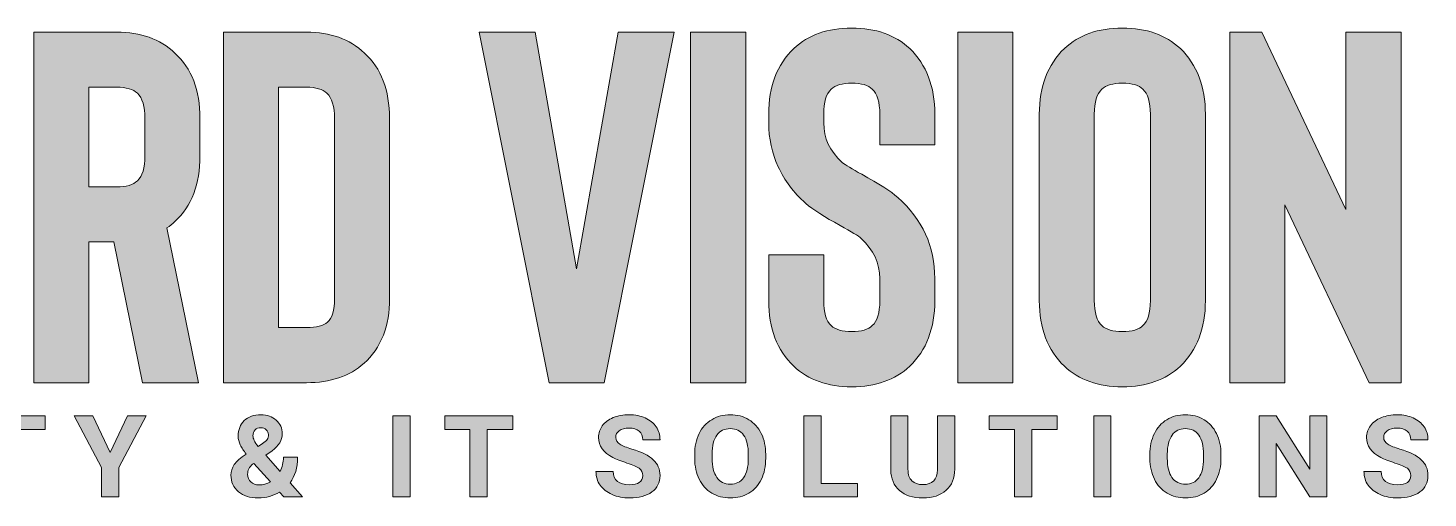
# Model space of a CAD drawing. Header units: inches. Extents: x 15 to 276, y -131 to -83.
# Drawn here: x 145.6 to 276, y -130.8 to -87.1 of the extents above; entities that cross this region are included whole.
import ezdxf

# ---------------------------------------------------------------- set-up
doc = ezdxf.new("R2010")
doc.units = ezdxf.units.IN
doc.header["$MEASUREMENT"] = 0
doc.layers.add('Layer 1', color=7, linetype='Continuous')

# ---------------------------------------------------------------- blocks, each defined once
blk = doc.blocks.new('block 2')
at = {"layer": 'Layer 1', "true_color": 0x1c1c1b}
h = blk.add_hatch(color=250, dxfattribs=at)
h.dxf.hatch_style = 2
edge = h.paths.add_edge_path()
edge.add_spline(control_points=[(222.31, -120.44), (220.07, -120.44), (218.27, -119.8), (216.91, -118.53), (215.35, -117.04), (214.58, -115), (214.58, -112.43), (214.58, -112.43), (214.58, -108.19), (214.58, -108.19), (214.58, -108.19), (219.7, -108.19), (219.7, -108.19), (219.7, -108.19), (219.7, -112.43), (219.7, -112.43), (219.7, -113.55), (219.93, -114.32), (220.4, -114.76), (220.8, -115.13), (221.44, -115.31), (222.31, -115.31), (223.21, -115.31), (223.84, -115.13), (224.22, -114.76), (224.68, -114.35), (224.92, -113.58), (224.92, -112.43), (224.92, -112.43), (224.92, -110.38), (224.92, -110.38), (224.92, -108.95), (224.34, -107.71), (223.19, -106.65), (222.94, -106.44), (222.29, -106.03), (221.24, -105.44), (219.78, -104.67), (218.71, -103.98), (218.02, -103.39), (216.91, -102.4), (216.05, -101.27), (215.46, -99.99), (214.87, -98.72), (214.58, -97.36), (214.58, -95.9), (214.58, -95.9), (214.58, -95.1), (214.58, -95.1), (214.58, -92.53), (215.35, -90.5), (216.91, -89), (218.27, -87.73), (220.07, -87.1), (222.31, -87.1), (224.54, -87.1), (226.34, -87.73), (227.71, -89), (229.26, -90.5), (230.04, -92.53), (230.04, -95.1), (230.04, -95.1), (230.04, -97.95), (230.04, -97.95), (230.04, -97.95), (224.92, -97.95), (224.92, -97.95), (224.92, -97.95), (224.92, -95.1), (224.92, -95.1), (224.92, -93.96), (224.68, -93.18), (224.22, -92.78), (223.84, -92.4), (223.21, -92.22), (222.31, -92.22), (221.44, -92.22), (220.8, -92.4), (220.4, -92.78), (219.93, -93.21), (219.7, -93.99), (219.7, -95.1), (219.7, -95.1), (219.7, -95.9), (219.7, -95.9), (219.7, -97.32), (220.27, -98.55), (221.42, -99.58), (221.73, -99.82), (222.34, -100.2), (223.24, -100.69), (224.85, -101.56), (225.97, -102.28), (226.59, -102.84), (228.89, -104.88), (230.04, -107.4), (230.04, -110.38), (230.04, -110.38), (230.04, -112.43), (230.04, -112.43), (230.04, -115), (229.26, -117.04), (227.71, -118.53), (226.34, -119.8), (224.54, -120.44), (222.31, -120.44)], knot_values=[0, 0, 0, 0, 1, 1, 1, 2, 2, 2, 3, 3, 3, 4, 4, 4, 5, 5, 5, 6, 6, 6, 7, 7, 7, 8, 8, 8, 9, 9, 9, 10, 10, 10, 11, 11, 11, 12, 12, 12, 13, 13, 13, 14, 14, 14, 15, 15, 15, 16, 16, 16, 17, 17, 17, 18, 18, 18, 19, 19, 19, 20, 20, 20, 21, 21, 21, 22, 22, 22, 23, 23, 23, 24, 24, 24, 25, 25, 25, 26, 26, 26, 27, 27, 27, 28, 28, 28, 29, 29, 29, 30, 30, 30, 31, 31, 31, 32, 32, 32, 33, 33, 33, 34, 34, 34, 35, 35, 35, 35], degree=3, periodic=1)
h = blk.add_hatch(color=250, dxfattribs=at)
h.dxf.hatch_style = 2
edge = h.paths.add_edge_path()
edge.add_spline(control_points=[(247.5, -120.44), (245.26, -120.44), (243.46, -119.8), (242.1, -118.53), (240.55, -117.04), (239.77, -115), (239.77, -112.43), (239.77, -112.43), (239.77, -95.1), (239.77, -95.1), (239.77, -92.53), (240.55, -90.5), (242.1, -89), (243.46, -87.73), (245.26, -87.1), (247.5, -87.1), (249.73, -87.1), (251.53, -87.73), (252.9, -89), (254.45, -90.5), (255.23, -92.53), (255.23, -95.1), (255.23, -95.1), (255.23, -112.43), (255.23, -112.43), (255.23, -115), (254.45, -117.04), (252.9, -118.53), (251.53, -119.8), (249.73, -120.44), (247.5, -120.44)], knot_values=[0, 0, 0, 0, 1, 1, 1, 2, 2, 2, 3, 3, 3, 4, 4, 4, 5, 5, 5, 6, 6, 6, 7, 7, 7, 8, 8, 8, 9, 9, 9, 10, 10, 10, 10], degree=3, periodic=1)
edge = h.paths.add_edge_path()
edge.add_spline(control_points=[(247.5, -92.22), (246.63, -92.22), (245.99, -92.4), (245.59, -92.78), (245.12, -93.21), (244.89, -93.99), (244.89, -95.1), (244.89, -95.1), (244.89, -112.43), (244.89, -112.43), (244.89, -113.55), (245.12, -114.32), (245.59, -114.76), (245.99, -115.13), (246.63, -115.31), (247.5, -115.31), (248.4, -115.31), (249.04, -115.13), (249.41, -114.76), (249.87, -114.35), (250.11, -113.58), (250.11, -112.43), (250.11, -112.43), (250.11, -95.1), (250.11, -95.1), (250.11, -93.96), (249.87, -93.18), (249.41, -92.78), (249.04, -92.4), (248.4, -92.22), (247.5, -92.22)], knot_values=[0, 0, 0, 0, 1, 1, 1, 2, 2, 2, 3, 3, 3, 4, 4, 4, 5, 5, 5, 6, 6, 6, 7, 7, 7, 8, 8, 8, 9, 9, 9, 10, 10, 10, 10], degree=3, periodic=1)
h = blk.add_hatch(color=250, dxfattribs=at)
h.dxf.hatch_style = 2
edge = h.paths.add_edge_path()
edge.add_spline(control_points=[(161.49, -120.06), (161.49, -120.06), (156.28, -120.06), (156.28, -120.06), (156.28, -120.06), (153.62, -106.98), (153.62, -106.98), (153.62, -106.98), (151.3, -106.98), (151.3, -106.98), (151.3, -106.98), (151.3, -120.06), (151.3, -120.06), (151.3, -120.06), (146.17, -120.06), (146.17, -120.06), (146.17, -120.06), (146.17, -87.47), (146.17, -87.47), (146.17, -87.47), (153.9, -87.47), (153.9, -87.47), (156.11, -87.47), (157.91, -88.12), (159.31, -89.42), (160.86, -90.85), (161.63, -92.87), (161.63, -95.48), (161.63, -95.48), (161.63, -98.97), (161.63, -98.97), (161.63, -101.61), (160.86, -103.64), (159.31, -105.07), (159.09, -105.29), (158.84, -105.49), (158.56, -105.68), (158.56, -105.68), (161.49, -120.06), (161.49, -120.06)], knot_values=[0, 0, 0, 0, 1, 1, 1, 2, 2, 2, 3, 3, 3, 4, 4, 4, 5, 5, 5, 6, 6, 6, 7, 7, 7, 8, 8, 8, 9, 9, 9, 10, 10, 10, 11, 11, 11, 12, 12, 12, 13, 13, 13, 13], degree=3, periodic=1)
edge = h.paths.add_edge_path()
edge.add_spline(control_points=[(156.51, -95.48), (156.51, -94.39), (156.28, -93.61), (155.81, -93.15), (155.41, -92.78), (154.77, -92.59), (153.9, -92.59), (153.9, -92.59), (151.3, -92.59), (151.3, -92.59), (151.3, -92.59), (151.3, -101.86), (151.3, -101.86), (151.3, -101.86), (153.9, -101.86), (153.9, -101.86), (154.77, -101.86), (155.41, -101.67), (155.81, -101.3), (156.28, -100.86), (156.51, -100.09), (156.51, -98.97), (156.51, -98.97), (156.51, -95.48), (156.51, -95.48)], knot_values=[0, 0, 0, 0, 1, 1, 1, 2, 2, 2, 3, 3, 3, 4, 4, 4, 5, 5, 5, 6, 6, 6, 7, 7, 7, 8, 8, 8, 8], degree=3, periodic=1)
h = blk.add_hatch(color=250, dxfattribs=at)
h.dxf.hatch_style = 2
edge = h.paths.add_edge_path()
edge.add_spline(control_points=[(171.55, -120.06), (171.55, -120.06), (163.82, -120.06), (163.82, -120.06), (163.82, -120.06), (163.82, -87.47), (163.82, -87.47), (163.82, -87.47), (171.55, -87.47), (171.55, -87.47), (173.76, -87.47), (175.56, -88.12), (176.95, -89.42), (178.51, -90.85), (179.28, -92.87), (179.28, -95.48), (179.28, -95.48), (179.28, -112.24), (179.28, -112.24), (179.28, -113.51), (179.1, -114.65), (178.72, -115.64), (178.29, -116.7), (177.68, -117.57), (176.91, -118.25), (175.57, -119.46), (173.79, -120.06), (171.55, -120.06)], knot_values=[0, 0, 0, 0, 1, 1, 1, 2, 2, 2, 3, 3, 3, 4, 4, 4, 5, 5, 5, 6, 6, 6, 7, 7, 7, 8, 8, 8, 9, 9, 9, 9], degree=3, periodic=1)
edge = h.paths.add_edge_path()
edge.add_spline(control_points=[(168.94, -114.94), (168.94, -114.94), (171.55, -114.94), (171.55, -114.94), (172.48, -114.94), (173.13, -114.77), (173.51, -114.43), (173.94, -114.06), (174.16, -113.33), (174.16, -112.24), (174.16, -112.24), (174.16, -95.48), (174.16, -95.48), (174.16, -94.39), (173.93, -93.61), (173.46, -93.15), (173.06, -92.78), (172.42, -92.59), (171.55, -92.59), (171.55, -92.59), (168.94, -92.59), (168.94, -92.59), (168.94, -92.59), (168.94, -114.94), (168.94, -114.94)], knot_values=[0, 0, 0, 0, 1, 1, 1, 2, 2, 2, 3, 3, 3, 4, 4, 4, 5, 5, 5, 6, 6, 6, 7, 7, 7, 8, 8, 8, 8], degree=3, periodic=1)
h = blk.add_hatch(color=250, dxfattribs=at)
h.dxf.hatch_style = 2
h.paths.add_polyline_path([(200.56, -87.47), (205.78, -87.47), (199.26, -120.06), (194.14, -120.06), (187.62, -87.47), (192.83, -87.47), (196.7, -109.49)])
h = blk.add_hatch(color=250, dxfattribs=at)
h.dxf.hatch_style = 2
h.paths.add_polyline_path([(212.44, -120.06), (207.31, -120.06), (207.31, -87.47), (212.44, -87.47)])
h = blk.add_hatch(color=250, dxfattribs=at)
h.dxf.hatch_style = 2
h.paths.add_polyline_path([(237.3, -120.06), (232.18, -120.06), (232.18, -87.47), (237.3, -87.47)])
h = blk.add_hatch(color=250, dxfattribs=at)
h.dxf.hatch_style = 2
h.paths.add_polyline_path([(273.44, -120.06), (270.46, -120.06), (262.63, -103.53), (262.63, -120.06), (257.51, -120.06), (257.51, -87.47), (260.49, -87.47), (268.31, -103.95), (268.31, -87.47), (273.44, -87.47)])
at = {"layer": 'Layer 1', "lineweight": 0}
for points in [[(200.56, -87.47), (205.78, -87.47), (199.26, -120.06), (194.14, -120.06), (187.62, -87.47), (192.83, -87.47), (196.7, -109.49), (200.56, -87.47)], [(212.44, -120.06), (207.31, -120.06), (207.31, -87.47), (212.44, -87.47), (212.44, -120.06)], [(237.3, -120.06), (232.18, -120.06), (232.18, -87.47), (237.3, -87.47), (237.3, -120.06)], [(273.44, -120.06), (270.46, -120.06), (262.63, -103.53), (262.63, -120.06), (257.51, -120.06), (257.51, -87.47), (260.49, -87.47), (268.31, -103.95), (268.31, -87.47), (273.44, -87.47), (273.44, -120.06)]]:
    blk.add_lwpolyline(points, dxfattribs=at)
for points, knots in [([(222.31, -120.44), (220.07, -120.44), (218.27, -119.8), (216.91, -118.53), (215.35, -117.04), (214.58, -115), (214.58, -112.43), (214.58, -112.43), (214.58, -108.19), (214.58, -108.19), (214.58, -108.19), (219.7, -108.19), (219.7, -108.19), (219.7, -108.19), (219.7, -112.43), (219.7, -112.43), (219.7, -113.55), (219.93, -114.32), (220.4, -114.76), (220.8, -115.13), (221.44, -115.31), (222.31, -115.31), (223.21, -115.31), (223.84, -115.13), (224.22, -114.76), (224.68, -114.35), (224.92, -113.58), (224.92, -112.43), (224.92, -112.43), (224.92, -110.38), (224.92, -110.38), (224.92, -108.95), (224.34, -107.71), (223.19, -106.65), (222.94, -106.44), (222.29, -106.03), (221.24, -105.44), (219.78, -104.67), (218.71, -103.98), (218.02, -103.39), (216.91, -102.4), (216.05, -101.27), (215.46, -99.99), (214.87, -98.72), (214.58, -97.36), (214.58, -95.9), (214.58, -95.9), (214.58, -95.1), (214.58, -95.1), (214.58, -92.53), (215.35, -90.5), (216.91, -89), (218.27, -87.73), (220.07, -87.1), (222.31, -87.1), (224.54, -87.1), (226.34, -87.73), (227.71, -89), (229.26, -90.5), (230.04, -92.53), (230.04, -95.1), (230.04, -95.1), (230.04, -97.95), (230.04, -97.95), (230.04, -97.95), (224.92, -97.95), (224.92, -97.95), (224.92, -97.95), (224.92, -95.1), (224.92, -95.1), (224.92, -93.96), (224.68, -93.18), (224.22, -92.78), (223.84, -92.4), (223.21, -92.22), (222.31, -92.22), (221.44, -92.22), (220.8, -92.4), (220.4, -92.78), (219.93, -93.21), (219.7, -93.99), (219.7, -95.1), (219.7, -95.1), (219.7, -95.9), (219.7, -95.9), (219.7, -97.32), (220.27, -98.55), (221.42, -99.58), (221.73, -99.82), (222.34, -100.2), (223.24, -100.69), (224.85, -101.56), (225.97, -102.28), (226.59, -102.84), (228.89, -104.88), (230.04, -107.4), (230.04, -110.38), (230.04, -110.38), (230.04, -112.43), (230.04, -112.43), (230.04, -115), (229.26, -117.04), (227.71, -118.53), (226.34, -119.8), (224.54, -120.44), (222.31, -120.44)], [0, 0, 0, 0, 1, 1, 1, 2, 2, 2, 3, 3, 3, 4, 4, 4, 5, 5, 5, 6, 6, 6, 7, 7, 7, 8, 8, 8, 9, 9, 9, 10, 10, 10, 11, 11, 11, 12, 12, 12, 13, 13, 13, 14, 14, 14, 15, 15, 15, 16, 16, 16, 17, 17, 17, 18, 18, 18, 19, 19, 19, 20, 20, 20, 21, 21, 21, 22, 22, 22, 23, 23, 23, 24, 24, 24, 25, 25, 25, 26, 26, 26, 27, 27, 27, 28, 28, 28, 29, 29, 29, 30, 30, 30, 31, 31, 31, 32, 32, 32, 33, 33, 33, 34, 34, 34, 35, 35, 35, 35]), ([(247.5, -120.44), (245.26, -120.44), (243.46, -119.8), (242.1, -118.53), (240.55, -117.04), (239.77, -115), (239.77, -112.43), (239.77, -112.43), (239.77, -95.1), (239.77, -95.1), (239.77, -92.53), (240.55, -90.5), (242.1, -89), (243.46, -87.73), (245.26, -87.1), (247.5, -87.1), (249.73, -87.1), (251.53, -87.73), (252.9, -89), (254.45, -90.5), (255.23, -92.53), (255.23, -95.1), (255.23, -95.1), (255.23, -112.43), (255.23, -112.43), (255.23, -115), (254.45, -117.04), (252.9, -118.53), (251.53, -119.8), (249.73, -120.44), (247.5, -120.44)], [0, 0, 0, 0, 1, 1, 1, 2, 2, 2, 3, 3, 3, 4, 4, 4, 5, 5, 5, 6, 6, 6, 7, 7, 7, 8, 8, 8, 9, 9, 9, 10, 10, 10, 10]), ([(161.49, -120.06), (161.49, -120.06), (156.28, -120.06), (156.28, -120.06), (156.28, -120.06), (153.62, -106.98), (153.62, -106.98), (153.62, -106.98), (151.3, -106.98), (151.3, -106.98), (151.3, -106.98), (151.3, -120.06), (151.3, -120.06), (151.3, -120.06), (146.17, -120.06), (146.17, -120.06), (146.17, -120.06), (146.17, -87.47), (146.17, -87.47), (146.17, -87.47), (153.9, -87.47), (153.9, -87.47), (156.11, -87.47), (157.91, -88.12), (159.31, -89.42), (160.86, -90.85), (161.63, -92.87), (161.63, -95.48), (161.63, -95.48), (161.63, -98.97), (161.63, -98.97), (161.63, -101.61), (160.86, -103.64), (159.31, -105.07), (159.09, -105.29), (158.84, -105.49), (158.56, -105.68), (158.56, -105.68), (161.49, -120.06), (161.49, -120.06)], [0, 0, 0, 0, 1, 1, 1, 2, 2, 2, 3, 3, 3, 4, 4, 4, 5, 5, 5, 6, 6, 6, 7, 7, 7, 8, 8, 8, 9, 9, 9, 10, 10, 10, 11, 11, 11, 12, 12, 12, 13, 13, 13, 13]), ([(171.55, -120.06), (171.55, -120.06), (163.82, -120.06), (163.82, -120.06), (163.82, -120.06), (163.82, -87.47), (163.82, -87.47), (163.82, -87.47), (171.55, -87.47), (171.55, -87.47), (173.76, -87.47), (175.56, -88.12), (176.95, -89.42), (178.51, -90.85), (179.28, -92.87), (179.28, -95.48), (179.28, -95.48), (179.28, -112.24), (179.28, -112.24), (179.28, -113.51), (179.1, -114.65), (178.72, -115.64), (178.29, -116.7), (177.68, -117.57), (176.91, -118.25), (175.57, -119.46), (173.79, -120.06), (171.55, -120.06)], [0, 0, 0, 0, 1, 1, 1, 2, 2, 2, 3, 3, 3, 4, 4, 4, 5, 5, 5, 6, 6, 6, 7, 7, 7, 8, 8, 8, 9, 9, 9, 9]), ([(247.5, -92.22), (246.63, -92.22), (245.99, -92.4), (245.59, -92.78), (245.12, -93.21), (244.89, -93.99), (244.89, -95.1), (244.89, -95.1), (244.89, -112.43), (244.89, -112.43), (244.89, -113.55), (245.12, -114.32), (245.59, -114.76), (245.99, -115.13), (246.63, -115.31), (247.5, -115.31), (248.4, -115.31), (249.04, -115.13), (249.41, -114.76), (249.87, -114.35), (250.11, -113.58), (250.11, -112.43), (250.11, -112.43), (250.11, -95.1), (250.11, -95.1), (250.11, -93.96), (249.87, -93.18), (249.41, -92.78), (249.04, -92.4), (248.4, -92.22), (247.5, -92.22)], [0, 0, 0, 0, 1, 1, 1, 2, 2, 2, 3, 3, 3, 4, 4, 4, 5, 5, 5, 6, 6, 6, 7, 7, 7, 8, 8, 8, 9, 9, 9, 10, 10, 10, 10]), ([(156.51, -95.48), (156.51, -94.39), (156.28, -93.61), (155.81, -93.15), (155.41, -92.78), (154.77, -92.59), (153.9, -92.59), (153.9, -92.59), (151.3, -92.59), (151.3, -92.59), (151.3, -92.59), (151.3, -101.86), (151.3, -101.86), (151.3, -101.86), (153.9, -101.86), (153.9, -101.86), (154.77, -101.86), (155.41, -101.67), (155.81, -101.3), (156.28, -100.86), (156.51, -100.09), (156.51, -98.97), (156.51, -98.97), (156.51, -95.48), (156.51, -95.48)], [0, 0, 0, 0, 1, 1, 1, 2, 2, 2, 3, 3, 3, 4, 4, 4, 5, 5, 5, 6, 6, 6, 7, 7, 7, 8, 8, 8, 8]), ([(168.94, -114.94), (168.94, -114.94), (171.55, -114.94), (171.55, -114.94), (172.48, -114.94), (173.13, -114.77), (173.51, -114.43), (173.94, -114.06), (174.16, -113.33), (174.16, -112.24), (174.16, -112.24), (174.16, -95.48), (174.16, -95.48), (174.16, -94.39), (173.93, -93.61), (173.46, -93.15), (173.06, -92.78), (172.42, -92.59), (171.55, -92.59), (171.55, -92.59), (168.94, -92.59), (168.94, -92.59), (168.94, -92.59), (168.94, -114.94), (168.94, -114.94)], [0, 0, 0, 0, 1, 1, 1, 2, 2, 2, 3, 3, 3, 4, 4, 4, 5, 5, 5, 6, 6, 6, 7, 7, 7, 8, 8, 8, 8])]:
    blk.add_open_spline(points, degree=3, knots=knots, dxfattribs=at)
blk = doc.blocks.new('block 23')
at = {"layer": 'Layer 1', "true_color": 0x1c1c1b}
h = blk.add_hatch(color=250, dxfattribs=at)
h.dxf.hatch_style = 2
h.paths.add_polyline_path([(147.22, -124.4), (144.84, -124.4), (144.84, -130.67), (143.24, -130.67), (143.24, -124.4), (140.89, -124.4), (140.89, -123.15), (147.22, -123.15)])
h = blk.add_hatch(color=250, dxfattribs=at)
h.dxf.hatch_style = 2
h.paths.add_polyline_path([(153.28, -126.54), (154.89, -123.15), (156.64, -123.15), (154.09, -127.94), (154.09, -130.67), (152.47, -130.67), (152.47, -127.94), (149.92, -123.15), (151.67, -123.15)])
h = blk.add_hatch(color=250, dxfattribs=at)
h.dxf.hatch_style = 2
edge = h.paths.add_edge_path()
edge.add_spline(control_points=[(164.52, -128.65), (164.52, -128.3), (164.62, -127.98), (164.82, -127.68), (165.02, -127.38), (165.39, -127.05), (165.93, -126.69), (165.7, -126.39), (165.52, -126.11), (165.39, -125.85), (165.26, -125.58), (165.19, -125.31), (165.19, -125.02), (165.19, -124.44), (165.38, -123.96), (165.76, -123.59), (166.14, -123.23), (166.66, -123.04), (167.31, -123.04), (167.89, -123.04), (168.36, -123.21), (168.73, -123.55), (169.11, -123.88), (169.29, -124.3), (169.29, -124.8), (169.29, -125.4), (168.98, -125.92), (168.35, -126.38), (168.35, -126.38), (167.76, -126.8), (167.76, -126.8), (167.76, -126.8), (169.09, -128.31), (169.09, -128.31), (169.3, -127.91), (169.41, -127.47), (169.41, -126.99), (169.41, -126.99), (170.72, -126.99), (170.72, -126.99), (170.72, -127.97), (170.49, -128.76), (170.02, -129.36), (170.02, -129.36), (171.19, -130.67), (171.19, -130.67), (171.19, -130.67), (169.44, -130.67), (169.44, -130.67), (169.44, -130.67), (169.04, -130.23), (169.04, -130.23), (168.46, -130.59), (167.8, -130.77), (167.06, -130.77), (166.29, -130.77), (165.68, -130.58), (165.22, -130.19), (164.75, -129.8), (164.52, -129.28), (164.52, -128.65)], knot_values=[0, 0, 0, 0, 1, 1, 1, 2, 2, 2, 3, 3, 3, 4, 4, 4, 5, 5, 5, 6, 6, 6, 7, 7, 7, 8, 8, 8, 9, 9, 9, 10, 10, 10, 11, 11, 11, 12, 12, 12, 13, 13, 13, 14, 14, 14, 15, 15, 15, 16, 16, 16, 17, 17, 17, 18, 18, 18, 19, 19, 19, 20, 20, 20, 20], degree=3, periodic=1)
edge = h.paths.add_edge_path()
edge.add_spline(control_points=[(167.14, -129.57), (167.51, -129.57), (167.86, -129.47), (168.19, -129.27), (168.19, -129.27), (166.66, -127.56), (166.66, -127.56), (166.66, -127.56), (166.54, -127.64), (166.54, -127.64), (166.23, -127.9), (166.07, -128.21), (166.07, -128.56), (166.07, -128.86), (166.17, -129.1), (166.37, -129.29), (166.56, -129.48), (166.82, -129.57), (167.14, -129.57)], knot_values=[0, 0, 0, 0, 1, 1, 1, 2, 2, 2, 3, 3, 3, 4, 4, 4, 5, 5, 5, 6, 6, 6, 6], degree=3, periodic=1)
edge = h.paths.add_edge_path()
edge.add_spline(control_points=[(166.57, -125), (166.57, -125.26), (166.73, -125.59), (167.04, -125.98), (167.04, -125.98), (167.45, -125.72), (167.45, -125.72), (167.66, -125.58), (167.81, -125.46), (167.89, -125.33), (167.97, -125.21), (168.01, -125.06), (168.01, -124.89), (168.01, -124.72), (167.94, -124.57), (167.81, -124.44), (167.68, -124.31), (167.51, -124.25), (167.3, -124.25), (167.08, -124.25), (166.9, -124.32), (166.77, -124.45), (166.64, -124.59), (166.57, -124.78), (166.57, -125)], knot_values=[0, 0, 0, 0, 1, 1, 1, 2, 2, 2, 3, 3, 3, 4, 4, 4, 5, 5, 5, 6, 6, 6, 7, 7, 7, 8, 8, 8, 8], degree=3, periodic=1)
h = blk.add_hatch(color=250, dxfattribs=at)
h.dxf.hatch_style = 2
h.paths.add_polyline_path([(181.19, -130.67), (179.59, -130.67), (179.59, -123.15), (181.19, -123.15)])
h = blk.add_hatch(color=250, dxfattribs=at)
h.dxf.hatch_style = 2
h.paths.add_polyline_path([(190.75, -124.4), (188.37, -124.4), (188.37, -130.67), (186.77, -130.67), (186.77, -124.4), (184.42, -124.4), (184.42, -123.15), (190.75, -123.15)])
h = blk.add_hatch(color=250, dxfattribs=at)
h.dxf.hatch_style = 2
edge = h.paths.add_edge_path()
edge.add_spline(control_points=[(202.85, -128.7), (202.85, -128.4), (202.75, -128.18), (202.53, -128.02), (202.32, -127.87), (201.94, -127.7), (201.38, -127.53), (200.83, -127.35), (200.39, -127.18), (200.06, -127.01), (199.18, -126.55), (198.74, -125.93), (198.74, -125.15), (198.74, -124.74), (198.86, -124.38), (199.09, -124.06), (199.33, -123.74), (199.67, -123.49), (200.11, -123.31), (200.56, -123.13), (201.05, -123.04), (201.6, -123.04), (202.16, -123.04), (202.65, -123.14), (203.09, -123.34), (203.52, -123.53), (203.86, -123.81), (204.1, -124.16), (204.34, -124.52), (204.46, -124.92), (204.46, -125.37), (204.46, -125.37), (202.86, -125.37), (202.86, -125.37), (202.86, -125.02), (202.75, -124.76), (202.52, -124.57), (202.3, -124.37), (201.98, -124.28), (201.58, -124.28), (201.19, -124.28), (200.88, -124.36), (200.67, -124.52), (200.45, -124.68), (200.34, -124.89), (200.34, -125.15), (200.34, -125.4), (200.47, -125.6), (200.72, -125.77), (200.98, -125.93), (201.35, -126.09), (201.84, -126.23), (202.76, -126.5), (203.42, -126.83), (203.83, -127.22), (204.25, -127.61), (204.46, -128.1), (204.46, -128.69), (204.46, -129.34), (204.2, -129.85), (203.7, -130.22), (203.19, -130.59), (202.5, -130.77), (201.64, -130.77), (201.04, -130.77), (200.5, -130.67), (200.01, -130.46), (199.52, -130.24), (199.14, -129.95), (198.89, -129.59), (198.63, -129.22), (198.5, -128.79), (198.5, -128.3), (198.5, -128.3), (200.11, -128.3), (200.11, -128.3), (200.11, -129.13), (200.62, -129.55), (201.64, -129.55), (202.02, -129.55), (202.32, -129.47), (202.53, -129.33), (202.75, -129.18), (202.85, -128.97), (202.85, -128.7)], knot_values=[0, 0, 0, 0, 1, 1, 1, 2, 2, 2, 3, 3, 3, 4, 4, 4, 5, 5, 5, 6, 6, 6, 7, 7, 7, 8, 8, 8, 9, 9, 9, 10, 10, 10, 11, 11, 11, 12, 12, 12, 13, 13, 13, 14, 14, 14, 15, 15, 15, 16, 16, 16, 17, 17, 17, 18, 18, 18, 19, 19, 19, 20, 20, 20, 21, 21, 21, 22, 22, 22, 23, 23, 23, 24, 24, 24, 25, 25, 25, 26, 26, 26, 27, 27, 27, 28, 28, 28, 28], degree=3, periodic=1)
h = blk.add_hatch(color=250, dxfattribs=at)
h.dxf.hatch_style = 2
edge = h.paths.add_edge_path()
edge.add_spline(control_points=[(214.3, -127.08), (214.3, -127.82), (214.17, -128.47), (213.9, -129.03), (213.63, -129.59), (213.24, -130.02), (212.74, -130.32), (212.23, -130.62), (211.66, -130.77), (211.01, -130.77), (210.36, -130.77), (209.79, -130.62), (209.28, -130.33), (208.78, -130.03), (208.39, -129.6), (208.11, -129.04), (207.83, -128.48), (207.69, -127.84), (207.69, -127.12), (207.69, -127.12), (207.69, -126.75), (207.69, -126.75), (207.69, -126.01), (207.83, -125.36), (208.1, -124.79), (208.38, -124.23), (208.77, -123.8), (209.27, -123.5), (209.77, -123.19), (210.35, -123.04), (211, -123.04), (211.64, -123.04), (212.22, -123.19), (212.72, -123.5), (213.22, -123.8), (213.61, -124.23), (213.89, -124.79), (214.17, -125.36), (214.3, -126.01), (214.3, -126.74), (214.3, -126.74), (214.3, -127.08), (214.3, -127.08)], knot_values=[0, 0, 0, 0, 1, 1, 1, 2, 2, 2, 3, 3, 3, 4, 4, 4, 5, 5, 5, 6, 6, 6, 7, 7, 7, 8, 8, 8, 9, 9, 9, 10, 10, 10, 11, 11, 11, 12, 12, 12, 13, 13, 13, 14, 14, 14, 14], degree=3, periodic=1)
edge = h.paths.add_edge_path()
edge.add_spline(control_points=[(212.68, -126.74), (212.68, -125.95), (212.54, -125.35), (212.24, -124.94), (211.95, -124.53), (211.54, -124.33), (211, -124.33), (210.46, -124.33), (210.04, -124.53), (209.75, -124.93), (209.46, -125.34), (209.31, -125.93), (209.31, -126.71), (209.31, -126.71), (209.31, -127.08), (209.31, -127.08), (209.31, -127.85), (209.46, -128.44), (209.75, -128.87), (210.04, -129.29), (210.46, -129.5), (211.01, -129.5), (211.54, -129.5), (211.96, -129.3), (212.24, -128.89), (212.53, -128.48), (212.68, -127.89), (212.68, -127.11), (212.68, -127.11), (212.68, -126.74), (212.68, -126.74)], knot_values=[0, 0, 0, 0, 1, 1, 1, 2, 2, 2, 3, 3, 3, 4, 4, 4, 5, 5, 5, 6, 6, 6, 7, 7, 7, 8, 8, 8, 9, 9, 9, 10, 10, 10, 10], degree=3, periodic=1)
h = blk.add_hatch(color=250, dxfattribs=at)
h.dxf.hatch_style = 2
h.paths.add_polyline_path([(219.45, -129.43), (222.85, -129.43), (222.85, -130.67), (217.85, -130.67), (217.85, -123.15), (219.45, -123.15)])
h = blk.add_hatch(color=250, dxfattribs=at)
h.dxf.hatch_style = 2
edge = h.paths.add_edge_path()
edge.add_spline(control_points=[(231.9, -123.15), (231.9, -123.15), (231.9, -128.1), (231.9, -128.1), (231.9, -128.93), (231.63, -129.58), (231.1, -130.06), (230.57, -130.54), (229.84, -130.77), (228.92, -130.77), (228.01, -130.77), (227.29, -130.54), (226.76, -130.08), (226.23, -129.61), (225.95, -128.97), (225.94, -128.16), (225.94, -128.16), (225.94, -123.15), (225.94, -123.15), (225.94, -123.15), (227.54, -123.15), (227.54, -123.15), (227.54, -123.15), (227.54, -128.11), (227.54, -128.11), (227.54, -128.61), (227.67, -128.97), (227.91, -129.19), (228.15, -129.42), (228.49, -129.53), (228.92, -129.53), (229.82, -129.53), (230.28, -129.07), (230.29, -128.15), (230.29, -128.15), (230.29, -123.15), (230.29, -123.15), (230.29, -123.15), (231.9, -123.15), (231.9, -123.15)], knot_values=[0, 0, 0, 0, 1, 1, 1, 2, 2, 2, 3, 3, 3, 4, 4, 4, 5, 5, 5, 6, 6, 6, 7, 7, 7, 8, 8, 8, 9, 9, 9, 10, 10, 10, 11, 11, 11, 12, 12, 12, 13, 13, 13, 13], degree=3, periodic=1)
h = blk.add_hatch(color=250, dxfattribs=at)
h.dxf.hatch_style = 2
h.paths.add_polyline_path([(241.44, -124.4), (239.06, -124.4), (239.06, -130.67), (237.46, -130.67), (237.46, -124.4), (235.11, -124.4), (235.11, -123.15), (241.44, -123.15)])
h = blk.add_hatch(color=250, dxfattribs=at)
h.dxf.hatch_style = 2
h.paths.add_polyline_path([(246.43, -130.67), (244.83, -130.67), (244.83, -123.15), (246.43, -123.15)])
h = blk.add_hatch(color=250, dxfattribs=at)
h.dxf.hatch_style = 2
edge = h.paths.add_edge_path()
edge.add_spline(control_points=[(256.68, -127.08), (256.68, -127.82), (256.54, -128.47), (256.27, -129.03), (256, -129.59), (255.62, -130.02), (255.11, -130.32), (254.61, -130.62), (254.03, -130.77), (253.38, -130.77), (252.74, -130.77), (252.16, -130.62), (251.66, -130.33), (251.15, -130.03), (250.76, -129.6), (250.48, -129.04), (250.21, -128.48), (250.07, -127.84), (250.06, -127.12), (250.06, -127.12), (250.06, -126.75), (250.06, -126.75), (250.06, -126.01), (250.2, -125.36), (250.48, -124.79), (250.75, -124.23), (251.14, -123.8), (251.64, -123.5), (252.15, -123.19), (252.72, -123.04), (253.37, -123.04), (254.02, -123.04), (254.59, -123.19), (255.1, -123.5), (255.6, -123.8), (255.99, -124.23), (256.26, -124.79), (256.54, -125.36), (256.68, -126.01), (256.68, -126.74), (256.68, -126.74), (256.68, -127.08), (256.68, -127.08)], knot_values=[0, 0, 0, 0, 1, 1, 1, 2, 2, 2, 3, 3, 3, 4, 4, 4, 5, 5, 5, 6, 6, 6, 7, 7, 7, 8, 8, 8, 9, 9, 9, 10, 10, 10, 11, 11, 11, 12, 12, 12, 13, 13, 13, 14, 14, 14, 14], degree=3, periodic=1)
edge = h.paths.add_edge_path()
edge.add_spline(control_points=[(255.06, -126.74), (255.06, -125.95), (254.91, -125.35), (254.62, -124.94), (254.33, -124.53), (253.91, -124.33), (253.37, -124.33), (252.83, -124.33), (252.42, -124.53), (252.13, -124.93), (251.84, -125.34), (251.69, -125.93), (251.68, -126.71), (251.68, -126.71), (251.68, -127.08), (251.68, -127.08), (251.68, -127.85), (251.83, -128.44), (252.12, -128.87), (252.41, -129.29), (252.83, -129.5), (253.38, -129.5), (253.92, -129.5), (254.33, -129.3), (254.62, -128.89), (254.91, -128.48), (255.05, -127.89), (255.06, -127.11), (255.06, -127.11), (255.06, -126.74), (255.06, -126.74)], knot_values=[0, 0, 0, 0, 1, 1, 1, 2, 2, 2, 3, 3, 3, 4, 4, 4, 5, 5, 5, 6, 6, 6, 7, 7, 7, 8, 8, 8, 9, 9, 9, 10, 10, 10, 10], degree=3, periodic=1)
h = blk.add_hatch(color=250, dxfattribs=at)
h.dxf.hatch_style = 2
h.paths.add_polyline_path([(266.54, -130.67), (264.94, -130.67), (261.82, -125.72), (261.82, -130.67), (260.22, -130.67), (260.22, -123.15), (261.82, -123.15), (264.94, -128.11), (264.94, -123.15), (266.54, -123.15)])
h = blk.add_hatch(color=250, dxfattribs=at)
h.dxf.hatch_style = 2
edge = h.paths.add_edge_path()
edge.add_spline(control_points=[(274.35, -128.7), (274.35, -128.4), (274.24, -128.18), (274.03, -128.02), (273.81, -127.87), (273.43, -127.7), (272.87, -127.53), (272.32, -127.35), (271.88, -127.18), (271.56, -127.01), (270.67, -126.55), (270.23, -125.93), (270.23, -125.15), (270.23, -124.74), (270.35, -124.38), (270.59, -124.06), (270.82, -123.74), (271.16, -123.49), (271.61, -123.31), (272.05, -123.13), (272.55, -123.04), (273.1, -123.04), (273.65, -123.04), (274.15, -123.14), (274.58, -123.34), (275.01, -123.53), (275.35, -123.81), (275.59, -124.16), (275.83, -124.52), (275.95, -124.92), (275.95, -125.37), (275.95, -125.37), (274.35, -125.37), (274.35, -125.37), (274.35, -125.02), (274.24, -124.76), (274.01, -124.57), (273.79, -124.37), (273.48, -124.28), (273.07, -124.28), (272.68, -124.28), (272.38, -124.36), (272.16, -124.52), (271.94, -124.68), (271.83, -124.89), (271.83, -125.15), (271.83, -125.4), (271.96, -125.6), (272.21, -125.77), (272.47, -125.93), (272.84, -126.09), (273.34, -126.23), (274.25, -126.5), (274.91, -126.83), (275.33, -127.22), (275.74, -127.61), (275.95, -128.1), (275.95, -128.69), (275.95, -129.34), (275.7, -129.85), (275.19, -130.22), (274.68, -130.59), (273.99, -130.77), (273.13, -130.77), (272.54, -130.77), (271.99, -130.67), (271.5, -130.46), (271.01, -130.24), (270.64, -129.95), (270.38, -129.59), (270.12, -129.22), (269.99, -128.79), (269.99, -128.3), (269.99, -128.3), (271.6, -128.3), (271.6, -128.3), (271.6, -129.13), (272.11, -129.55), (273.13, -129.55), (273.51, -129.55), (273.81, -129.47), (274.03, -129.33), (274.24, -129.18), (274.35, -128.97), (274.35, -128.7)], knot_values=[0, 0, 0, 0, 1, 1, 1, 2, 2, 2, 3, 3, 3, 4, 4, 4, 5, 5, 5, 6, 6, 6, 7, 7, 7, 8, 8, 8, 9, 9, 9, 10, 10, 10, 11, 11, 11, 12, 12, 12, 13, 13, 13, 14, 14, 14, 15, 15, 15, 16, 16, 16, 17, 17, 17, 18, 18, 18, 19, 19, 19, 20, 20, 20, 21, 21, 21, 22, 22, 22, 23, 23, 23, 24, 24, 24, 25, 25, 25, 26, 26, 26, 27, 27, 27, 28, 28, 28, 28], degree=3, periodic=1)
at = {"layer": 'Layer 1', "lineweight": 0}
for points in [[(147.22, -124.4), (144.84, -124.4), (144.84, -130.67), (143.24, -130.67), (143.24, -124.4), (140.89, -124.4), (140.89, -123.15), (147.22, -123.15), (147.22, -124.4)], [(153.28, -126.54), (154.89, -123.15), (156.64, -123.15), (154.09, -127.94), (154.09, -130.67), (152.47, -130.67), (152.47, -127.94), (149.92, -123.15), (151.67, -123.15), (153.28, -126.54)], [(181.19, -130.67), (179.59, -130.67), (179.59, -123.15), (181.19, -123.15), (181.19, -130.67)], [(190.75, -124.4), (188.37, -124.4), (188.37, -130.67), (186.77, -130.67), (186.77, -124.4), (184.42, -124.4), (184.42, -123.15), (190.75, -123.15), (190.75, -124.4)], [(219.45, -129.43), (222.85, -129.43), (222.85, -130.67), (217.85, -130.67), (217.85, -123.15), (219.45, -123.15), (219.45, -129.43)], [(241.44, -124.4), (239.06, -124.4), (239.06, -130.67), (237.46, -130.67), (237.46, -124.4), (235.11, -124.4), (235.11, -123.15), (241.44, -123.15), (241.44, -124.4)], [(246.43, -130.67), (244.83, -130.67), (244.83, -123.15), (246.43, -123.15), (246.43, -130.67)], [(266.54, -130.67), (264.94, -130.67), (261.82, -125.72), (261.82, -130.67), (260.22, -130.67), (260.22, -123.15), (261.82, -123.15), (264.94, -128.11), (264.94, -123.15), (266.54, -123.15), (266.54, -130.67)]]:
    blk.add_lwpolyline(points, dxfattribs=at)
for points, knots in [([(164.52, -128.65), (164.52, -128.3), (164.62, -127.98), (164.82, -127.68), (165.02, -127.38), (165.39, -127.05), (165.93, -126.69), (165.7, -126.39), (165.52, -126.11), (165.39, -125.85), (165.26, -125.58), (165.19, -125.31), (165.19, -125.02), (165.19, -124.44), (165.38, -123.96), (165.76, -123.59), (166.14, -123.23), (166.66, -123.04), (167.31, -123.04), (167.89, -123.04), (168.36, -123.21), (168.73, -123.55), (169.11, -123.88), (169.29, -124.3), (169.29, -124.8), (169.29, -125.4), (168.98, -125.92), (168.35, -126.38), (168.35, -126.38), (167.76, -126.8), (167.76, -126.8), (167.76, -126.8), (169.09, -128.31), (169.09, -128.31), (169.3, -127.91), (169.41, -127.47), (169.41, -126.99), (169.41, -126.99), (170.72, -126.99), (170.72, -126.99), (170.72, -127.97), (170.49, -128.76), (170.02, -129.36), (170.02, -129.36), (171.19, -130.67), (171.19, -130.67), (171.19, -130.67), (169.44, -130.67), (169.44, -130.67), (169.44, -130.67), (169.04, -130.23), (169.04, -130.23), (168.46, -130.59), (167.8, -130.77), (167.06, -130.77), (166.29, -130.77), (165.68, -130.58), (165.22, -130.19), (164.75, -129.8), (164.52, -129.28), (164.52, -128.65)], [0, 0, 0, 0, 1, 1, 1, 2, 2, 2, 3, 3, 3, 4, 4, 4, 5, 5, 5, 6, 6, 6, 7, 7, 7, 8, 8, 8, 9, 9, 9, 10, 10, 10, 11, 11, 11, 12, 12, 12, 13, 13, 13, 14, 14, 14, 15, 15, 15, 16, 16, 16, 17, 17, 17, 18, 18, 18, 19, 19, 19, 20, 20, 20, 20]), ([(202.85, -128.7), (202.85, -128.4), (202.75, -128.18), (202.53, -128.02), (202.32, -127.87), (201.94, -127.7), (201.38, -127.53), (200.83, -127.35), (200.39, -127.18), (200.06, -127.01), (199.18, -126.55), (198.74, -125.93), (198.74, -125.15), (198.74, -124.74), (198.86, -124.38), (199.09, -124.06), (199.33, -123.74), (199.67, -123.49), (200.11, -123.31), (200.56, -123.13), (201.05, -123.04), (201.6, -123.04), (202.16, -123.04), (202.65, -123.14), (203.09, -123.34), (203.52, -123.53), (203.86, -123.81), (204.1, -124.16), (204.34, -124.52), (204.46, -124.92), (204.46, -125.37), (204.46, -125.37), (202.86, -125.37), (202.86, -125.37), (202.86, -125.02), (202.75, -124.76), (202.52, -124.57), (202.3, -124.37), (201.98, -124.28), (201.58, -124.28), (201.19, -124.28), (200.88, -124.36), (200.67, -124.52), (200.45, -124.68), (200.34, -124.89), (200.34, -125.15), (200.34, -125.4), (200.47, -125.6), (200.72, -125.77), (200.98, -125.93), (201.35, -126.09), (201.84, -126.23), (202.76, -126.5), (203.42, -126.83), (203.83, -127.22), (204.25, -127.61), (204.46, -128.1), (204.46, -128.69), (204.46, -129.34), (204.2, -129.85), (203.7, -130.22), (203.19, -130.59), (202.5, -130.77), (201.64, -130.77), (201.04, -130.77), (200.5, -130.67), (200.01, -130.46), (199.52, -130.24), (199.14, -129.95), (198.89, -129.59), (198.63, -129.22), (198.5, -128.79), (198.5, -128.3), (198.5, -128.3), (200.11, -128.3), (200.11, -128.3), (200.11, -129.13), (200.62, -129.55), (201.64, -129.55), (202.02, -129.55), (202.32, -129.47), (202.53, -129.33), (202.75, -129.18), (202.85, -128.97), (202.85, -128.7)], [0, 0, 0, 0, 1, 1, 1, 2, 2, 2, 3, 3, 3, 4, 4, 4, 5, 5, 5, 6, 6, 6, 7, 7, 7, 8, 8, 8, 9, 9, 9, 10, 10, 10, 11, 11, 11, 12, 12, 12, 13, 13, 13, 14, 14, 14, 15, 15, 15, 16, 16, 16, 17, 17, 17, 18, 18, 18, 19, 19, 19, 20, 20, 20, 21, 21, 21, 22, 22, 22, 23, 23, 23, 24, 24, 24, 25, 25, 25, 26, 26, 26, 27, 27, 27, 28, 28, 28, 28]), ([(214.3, -127.08), (214.3, -127.82), (214.17, -128.47), (213.9, -129.03), (213.63, -129.59), (213.24, -130.02), (212.74, -130.32), (212.23, -130.62), (211.66, -130.77), (211.01, -130.77), (210.36, -130.77), (209.79, -130.62), (209.28, -130.33), (208.78, -130.03), (208.39, -129.6), (208.11, -129.04), (207.83, -128.48), (207.69, -127.84), (207.69, -127.12), (207.69, -127.12), (207.69, -126.75), (207.69, -126.75), (207.69, -126.01), (207.83, -125.36), (208.1, -124.79), (208.38, -124.23), (208.77, -123.8), (209.27, -123.5), (209.77, -123.19), (210.35, -123.04), (211, -123.04), (211.64, -123.04), (212.22, -123.19), (212.72, -123.5), (213.22, -123.8), (213.61, -124.23), (213.89, -124.79), (214.17, -125.36), (214.3, -126.01), (214.3, -126.74), (214.3, -126.74), (214.3, -127.08), (214.3, -127.08)], [0, 0, 0, 0, 1, 1, 1, 2, 2, 2, 3, 3, 3, 4, 4, 4, 5, 5, 5, 6, 6, 6, 7, 7, 7, 8, 8, 8, 9, 9, 9, 10, 10, 10, 11, 11, 11, 12, 12, 12, 13, 13, 13, 14, 14, 14, 14]), ([(231.9, -123.15), (231.9, -123.15), (231.9, -128.1), (231.9, -128.1), (231.9, -128.93), (231.63, -129.58), (231.1, -130.06), (230.57, -130.54), (229.84, -130.77), (228.92, -130.77), (228.01, -130.77), (227.29, -130.54), (226.76, -130.08), (226.23, -129.61), (225.95, -128.97), (225.94, -128.16), (225.94, -128.16), (225.94, -123.15), (225.94, -123.15), (225.94, -123.15), (227.54, -123.15), (227.54, -123.15), (227.54, -123.15), (227.54, -128.11), (227.54, -128.11), (227.54, -128.61), (227.67, -128.97), (227.91, -129.19), (228.15, -129.42), (228.49, -129.53), (228.92, -129.53), (229.82, -129.53), (230.28, -129.07), (230.29, -128.15), (230.29, -128.15), (230.29, -123.15), (230.29, -123.15), (230.29, -123.15), (231.9, -123.15), (231.9, -123.15)], [0, 0, 0, 0, 1, 1, 1, 2, 2, 2, 3, 3, 3, 4, 4, 4, 5, 5, 5, 6, 6, 6, 7, 7, 7, 8, 8, 8, 9, 9, 9, 10, 10, 10, 11, 11, 11, 12, 12, 12, 13, 13, 13, 13]), ([(256.68, -127.08), (256.68, -127.82), (256.54, -128.47), (256.27, -129.03), (256, -129.59), (255.62, -130.02), (255.11, -130.32), (254.61, -130.62), (254.03, -130.77), (253.38, -130.77), (252.74, -130.77), (252.16, -130.62), (251.66, -130.33), (251.15, -130.03), (250.76, -129.6), (250.48, -129.04), (250.21, -128.48), (250.07, -127.84), (250.06, -127.12), (250.06, -127.12), (250.06, -126.75), (250.06, -126.75), (250.06, -126.01), (250.2, -125.36), (250.48, -124.79), (250.75, -124.23), (251.14, -123.8), (251.64, -123.5), (252.15, -123.19), (252.72, -123.04), (253.37, -123.04), (254.02, -123.04), (254.59, -123.19), (255.1, -123.5), (255.6, -123.8), (255.99, -124.23), (256.26, -124.79), (256.54, -125.36), (256.68, -126.01), (256.68, -126.74), (256.68, -126.74), (256.68, -127.08), (256.68, -127.08)], [0, 0, 0, 0, 1, 1, 1, 2, 2, 2, 3, 3, 3, 4, 4, 4, 5, 5, 5, 6, 6, 6, 7, 7, 7, 8, 8, 8, 9, 9, 9, 10, 10, 10, 11, 11, 11, 12, 12, 12, 13, 13, 13, 14, 14, 14, 14]), ([(274.35, -128.7), (274.35, -128.4), (274.24, -128.18), (274.03, -128.02), (273.81, -127.87), (273.43, -127.7), (272.87, -127.53), (272.32, -127.35), (271.88, -127.18), (271.56, -127.01), (270.67, -126.55), (270.23, -125.93), (270.23, -125.15), (270.23, -124.74), (270.35, -124.38), (270.59, -124.06), (270.82, -123.74), (271.16, -123.49), (271.61, -123.31), (272.05, -123.13), (272.55, -123.04), (273.1, -123.04), (273.65, -123.04), (274.15, -123.14), (274.58, -123.34), (275.01, -123.53), (275.35, -123.81), (275.59, -124.16), (275.83, -124.52), (275.95, -124.92), (275.95, -125.37), (275.95, -125.37), (274.35, -125.37), (274.35, -125.37), (274.35, -125.02), (274.24, -124.76), (274.01, -124.57), (273.79, -124.37), (273.48, -124.28), (273.07, -124.28), (272.68, -124.28), (272.38, -124.36), (272.16, -124.52), (271.94, -124.68), (271.83, -124.89), (271.83, -125.15), (271.83, -125.4), (271.96, -125.6), (272.21, -125.77), (272.47, -125.93), (272.84, -126.09), (273.34, -126.23), (274.25, -126.5), (274.91, -126.83), (275.33, -127.22), (275.74, -127.61), (275.95, -128.1), (275.95, -128.69), (275.95, -129.34), (275.7, -129.85), (275.19, -130.22), (274.68, -130.59), (273.99, -130.77), (273.13, -130.77), (272.54, -130.77), (271.99, -130.67), (271.5, -130.46), (271.01, -130.24), (270.64, -129.95), (270.38, -129.59), (270.12, -129.22), (269.99, -128.79), (269.99, -128.3), (269.99, -128.3), (271.6, -128.3), (271.6, -128.3), (271.6, -129.13), (272.11, -129.55), (273.13, -129.55), (273.51, -129.55), (273.81, -129.47), (274.03, -129.33), (274.24, -129.18), (274.35, -128.97), (274.35, -128.7)], [0, 0, 0, 0, 1, 1, 1, 2, 2, 2, 3, 3, 3, 4, 4, 4, 5, 5, 5, 6, 6, 6, 7, 7, 7, 8, 8, 8, 9, 9, 9, 10, 10, 10, 11, 11, 11, 12, 12, 12, 13, 13, 13, 14, 14, 14, 15, 15, 15, 16, 16, 16, 17, 17, 17, 18, 18, 18, 19, 19, 19, 20, 20, 20, 21, 21, 21, 22, 22, 22, 23, 23, 23, 24, 24, 24, 25, 25, 25, 26, 26, 26, 27, 27, 27, 28, 28, 28, 28]), ([(166.57, -125), (166.57, -125.26), (166.73, -125.59), (167.04, -125.98), (167.04, -125.98), (167.45, -125.72), (167.45, -125.72), (167.66, -125.58), (167.81, -125.46), (167.89, -125.33), (167.97, -125.21), (168.01, -125.06), (168.01, -124.89), (168.01, -124.72), (167.94, -124.57), (167.81, -124.44), (167.68, -124.31), (167.51, -124.25), (167.3, -124.25), (167.08, -124.25), (166.9, -124.32), (166.77, -124.45), (166.64, -124.59), (166.57, -124.78), (166.57, -125)], [0, 0, 0, 0, 1, 1, 1, 2, 2, 2, 3, 3, 3, 4, 4, 4, 5, 5, 5, 6, 6, 6, 7, 7, 7, 8, 8, 8, 8]), ([(212.68, -126.74), (212.68, -125.95), (212.54, -125.35), (212.24, -124.94), (211.95, -124.53), (211.54, -124.33), (211, -124.33), (210.46, -124.33), (210.04, -124.53), (209.75, -124.93), (209.46, -125.34), (209.31, -125.93), (209.31, -126.71), (209.31, -126.71), (209.31, -127.08), (209.31, -127.08), (209.31, -127.85), (209.46, -128.44), (209.75, -128.87), (210.04, -129.29), (210.46, -129.5), (211.01, -129.5), (211.54, -129.5), (211.96, -129.3), (212.24, -128.89), (212.53, -128.48), (212.68, -127.89), (212.68, -127.11), (212.68, -127.11), (212.68, -126.74), (212.68, -126.74)], [0, 0, 0, 0, 1, 1, 1, 2, 2, 2, 3, 3, 3, 4, 4, 4, 5, 5, 5, 6, 6, 6, 7, 7, 7, 8, 8, 8, 9, 9, 9, 10, 10, 10, 10]), ([(255.06, -126.74), (255.06, -125.95), (254.91, -125.35), (254.62, -124.94), (254.33, -124.53), (253.91, -124.33), (253.37, -124.33), (252.83, -124.33), (252.42, -124.53), (252.13, -124.93), (251.84, -125.34), (251.69, -125.93), (251.68, -126.71), (251.68, -126.71), (251.68, -127.08), (251.68, -127.08), (251.68, -127.85), (251.83, -128.44), (252.12, -128.87), (252.41, -129.29), (252.83, -129.5), (253.38, -129.5), (253.92, -129.5), (254.33, -129.3), (254.62, -128.89), (254.91, -128.48), (255.05, -127.89), (255.06, -127.11), (255.06, -127.11), (255.06, -126.74), (255.06, -126.74)], [0, 0, 0, 0, 1, 1, 1, 2, 2, 2, 3, 3, 3, 4, 4, 4, 5, 5, 5, 6, 6, 6, 7, 7, 7, 8, 8, 8, 9, 9, 9, 10, 10, 10, 10]), ([(167.14, -129.57), (167.51, -129.57), (167.86, -129.47), (168.19, -129.27), (168.19, -129.27), (166.66, -127.56), (166.66, -127.56), (166.66, -127.56), (166.54, -127.64), (166.54, -127.64), (166.23, -127.9), (166.07, -128.21), (166.07, -128.56), (166.07, -128.86), (166.17, -129.1), (166.37, -129.29), (166.56, -129.48), (166.82, -129.57), (167.14, -129.57)], [0, 0, 0, 0, 1, 1, 1, 2, 2, 2, 3, 3, 3, 4, 4, 4, 5, 5, 5, 6, 6, 6, 6])]:
    blk.add_open_spline(points, degree=3, knots=knots, dxfattribs=at)

msp = doc.modelspace()

# ---------------------------------------------------------------- block references
at = {"layer": 'Layer 1'}
for name in ['block 2', 'block 23']:
    msp.add_blockref(name, (0, 0), dxfattribs=at)

doc.saveas('drawing.dxf')
